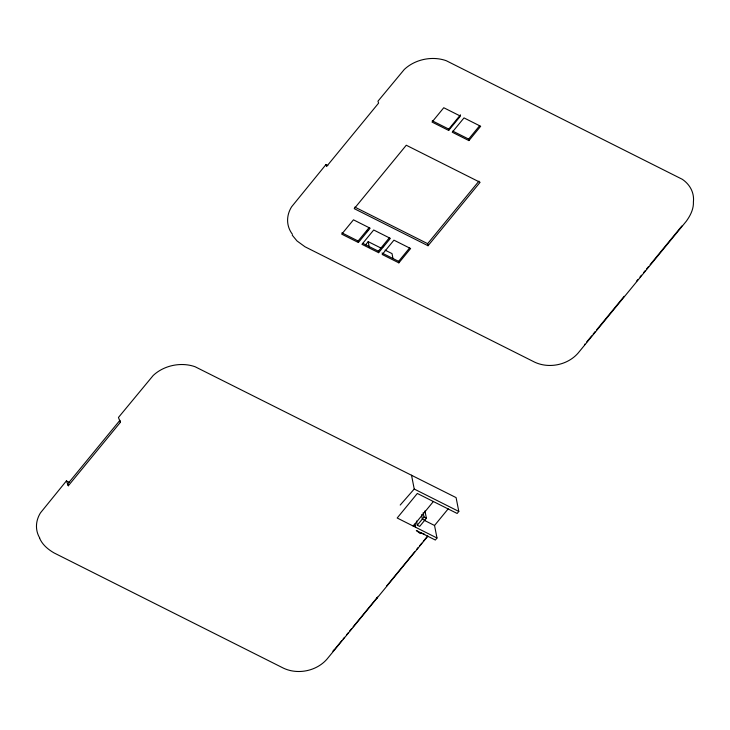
<?xml version="1.0" encoding="UTF-8"?>
<svg xmlns="http://www.w3.org/2000/svg" width="730" height="730" viewBox="0 0 730 730"><rect width="100%" height="100%" fill="white"/><g stroke="black" fill="none" stroke-linecap="round" stroke-linejoin="round"><path stroke-width="1.09" d="M448.685 130.433L460.429 116.106L443.767 107.739L432.014 122.056L448.685 130.433L448.786 129.1L460.484 114.838M333.637 650.165L333.035 651.315L341.649 640.821M376.872 598.335L377.519 597.104L353.128 626.833M584.484 344.651L584.757 344.122M69.46 482.448L66.403 480.906L40.469 512.861A35.195 28.142 -11.1 0 0 39.703 537.964M327.825 165.591L325.918 164.633L291.599 206.809A35.195 28.142 -11.1 0 0 292.411 234.275M68.319 485.769L120.359 422.351L119.948 420.279L67.908 483.698L68.319 485.769L66.403 480.906M358.384 242.524L370.137 228.207L353.466 219.83L341.722 234.148L358.384 242.524L358.129 241.01L369.143 227.596M366.414 232.149L367.792 230.47M365.52 244.924L368.203 241.648L381.106 248.127M468.925 140.598L480.668 126.281L464.006 117.904L452.253 132.221L468.925 140.598L468.66 139.083L479.674 125.669M378.624 252.69L390.377 238.372L373.705 229.996L361.961 244.322L378.624 252.69L378.368 251.184L389.382 237.761M382.529 247.342L383.898 245.663M398.863 262.855L410.616 248.538L393.945 240.161L382.201 254.487L398.863 262.855L398.607 261.349L409.621 247.926M428.045 245.736L480.084 182.317L406.272 145.233L354.232 208.652L428.045 245.736L427.634 243.665L478.953 181.122M413.226 526.074L433.374 501.519M424.96 510.909L426.393 518.218L419.677 526.412L417.295 525.208L424.02 517.023L423.172 512.697M424.677 534.369L421.246 532.964L420.261 533.584L416.31 530.482L435.335 540.036L436.996 538.01L434.542 525.481L448.211 508.828M586.646 342.014L591.692 335.864M593.134 334.103L595.297 331.466M596.739 329.714L624.15 296.307M636.405 281.369L637.847 279.608M640.009 276.971L641.46 275.219M643.623 272.582L645.064 270.821M646.506 269.06L648.669 266.423M650.111 264.671L681.838 225.999M343.082 639.069L344.514 637.327M346.668 634.698L348.101 632.956M349.542 631.204L351.687 628.585M386.626 585.998L414.613 551.898M416.766 549.27L418.199 547.527M419.631 545.775L421.785 543.157M423.227 541.404L427.524 536.158M427.908 536.139L326.976 659.144C316.546 671.098 297.94 674.921 283.587 668.224L53.929 552.856C47.925 549.343 42.194 544.562 39.52 537.955M120.359 422.351L118.433 417.487L153.163 375.521A35.195 28.142 -11.1 0 1 195.102 366.743L456.095 497.614L458.805 511.438L457.144 513.464L417.323 493.462L397.184 518.008L436.996 538.01M400.204 505.06L414.229 489.036L411.519 475.212M413.253 525.856L415.352 525.974L413.764 525.171M432.269 120.806L448.786 129.1M452.755 131.099L468.66 139.083M354.835 207.092L427.634 243.665M385.075 250.125L392.019 253.611L392.986 258.548M341.886 232.852L358.129 241.01M362.746 243.336L378.368 251.184M382.009 253.009L398.607 261.349M414.229 489.036L458.805 511.438M424.02 517.023L426.393 518.218M424.714 520.262L422.341 519.067L421.493 514.741M424.358 520.362L434.542 525.481M292.246 235.179L297.01 240.955L305.049 246.804L534.716 362.18C549.06 368.878 567.666 365.055 578.096 353.101L686.291 221.245C690.361 215.615 693.765 208.981 693.409 201.845A35.195 28.142 -11.1 0 0 682.267 179.279L446.231 60.699A35.195 28.142 -11.1 0 0 404.283 69.469L377.957 101.215L378.605 103.103L326.565 166.522L325.918 164.633M368.203 241.648L369.371 247.579M416.474 521.038L417.295 525.208M414.95 523.93L415.607 527.27"/></g></svg>
